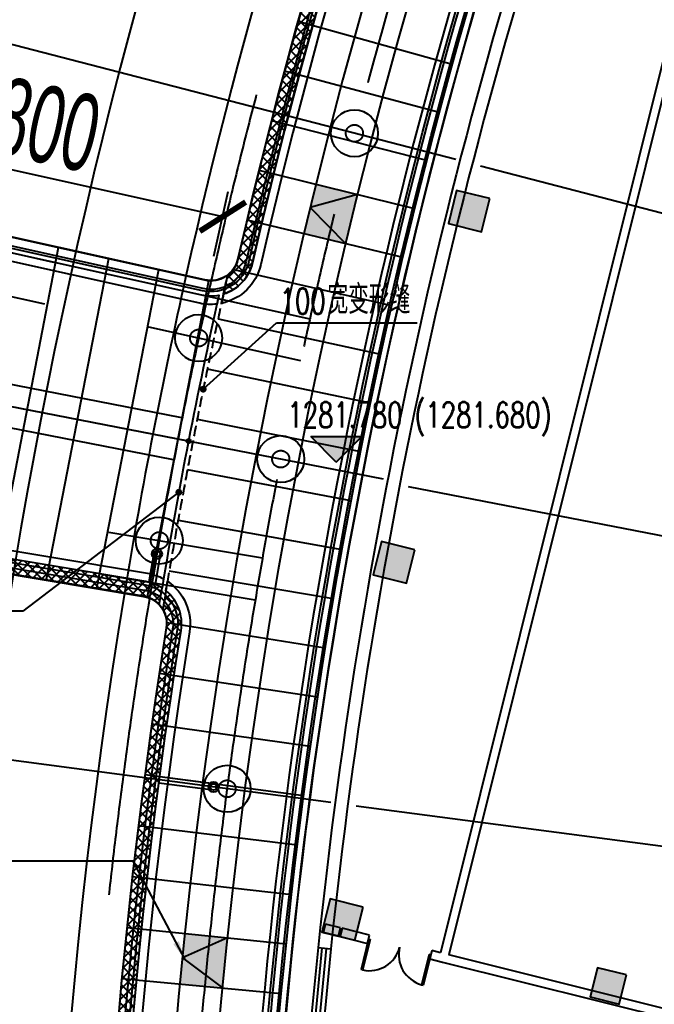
# Model space of a CAD drawing. Extents: x 1962160 to 37842216, y -162679 to 2997677.
# Drawn here: x 37481946 to 37496803, y 2768537 to 2791574 of the extents above; entities that cross this region are included whole.
import ezdxf

# ---------------------------------------------------------------- set-up
doc = ezdxf.new("R2010")
doc.units = 0
doc.header["$LTSCALE"] = 1000
for name, pattern in [('__DASH', [0.35, 0.25, -0.1]), ('CENTER', [2, 1.25, -0.25, 0.25, -0.25]), ('CENTER2', [28.575000000000003, 19.05, -3.175, 3.175, -3.175]), ('DASH', [0.35, 0.25, -0.1]), ('HIDDEN', [0.375, 0.25, -0.125])]:
    doc.linetypes.add(name, pattern=pattern)
doc.layers.get('0').update_dxf_attribs({"color": 8})
doc.layers.get('Defpoints').update_dxf_attribs({"color": 8})
for name, color, linetype in [('#幕墙线-平面', 8, 'Continuous'), ('#标注', 8, 'Continuous'), ('#虚线', 8, 'HIDDEN'), ('#轴线', 8, 'CENTER2'), ('1-WIN-1', 8, 'Continuous'), ('A-AL-E', 8, 'Continuous'), ('A-COLS-PLAN-C', 8, 'DASH'), ('A-COLS-PLAN-S', 8, 'DASH'), ('A-DETL-ALUM', 8, 'Continuous'), ('A-DIMS-ELEV', 8, 'Continuous'), ('A-DIMS-LEAD', 8, 'Continuous'), ('A-FLOR', 8, 'Continuous'), ('A-FLOR-OTLN', 8, 'Continuous'), ('A-FLOR-UNDR', 8, '__DASH'), ('A-GRID', 8, 'CENTER'), ('A-HATH', 8, 'Continuous'), ('A-NOTE', 8, 'Continuous'), ('A-ROOF-DRAN', 8, 'Continuous'), ('A-STRS-HRAL', 8, 'Continuous'), ('COLUMN', 8, 'Continuous'), ('DIM', 8, 'Continuous'), ('G-ACCS', 8, 'Continuous'), ('PUB_HATCH', 8, 'Continuous'), ('周边建筑', 8, 'Continuous'), ('建-填充', 8, 'Continuous'), ('水-雨水-压力流-标识', 8, 'Continuous')]:
    doc.layers.add(name, color=color, linetype=linetype)
doc.layers.add('A-X-CHEK', color=8, linetype='Continuous', plot=False)
doc.styles.add('_TCH_DIM', font='SIMPLEX', dxfattribs={"bigfont": 'GBCBIG'})
doc.styles.add('JHZX', font='jrs.shx', dxfattribs={"width": 0.6, "bigfont": 'jhz.shx'})
doc.dimstyles.new('JZBZ-300', dxfattribs={"dimscale": 300, "dimtxt": 3, "dimasz": 1.5, "dimexe": 1, "dimexo": 1, "dimgap": 0.5, "dimtad": 1, "dimdec": 0, "dimdsep": 46, "dimtxsty": 'JHZX', "dimblk1": 'ARCHTICK', "dimblk2": 'ARCHTICK', "dimsah": 1, "dimcen": 0, "dimclrd": 1, "dimclre": 1, "dimclrt": 2, "dimadec": 3, "dimazin": 2, "dimtfac": 1, "dimtdec": 0, "dimtix": 1, "dimtmove": 0, "dimatfit": 3, "dimfxl": 1, "dimtolj": 1, "dimlwd": -1, "dimlwe": -1, "dimarcsym": 1})
doc.dimstyles.new('JZBZ-600', dxfattribs={"dimscale": 600, "dimtxt": 3, "dimasz": 1.5, "dimexe": 1, "dimexo": 1, "dimgap": 0.5, "dimtad": 1, "dimdec": 0, "dimdsep": 46, "dimtxsty": 'JHZX', "dimblk1": 'ARCHTICK', "dimblk2": 'ARCHTICK', "dimsah": 1, "dimcen": 0, "dimclrd": 1, "dimclre": 1, "dimclrt": 2, "dimadec": 1, "dimazin": 2, "dimtfac": 1, "dimtdec": 0, "dimtix": 1, "dimtmove": 0, "dimatfit": 3, "dimfxl": 1, "dimtolj": 1, "dimlwd": -1, "dimlwe": -1, "dimarcsym": 1})
pattern_1 = [(45, (0, 0), (-112.2532015133644, 112.2532015133644), []), (135, (0, 0), (-112.2532015133644, -112.2532015133644), [])]

# ---------------------------------------------------------------- blocks, each defined once
blk = doc.blocks.new('_ARCHTICK')
at = {"const_width": 0.15}
blk.add_lwpolyline([(-0.5, -0.5), (0.5, 0.5)], dxfattribs=at)
blk = doc.blocks.new('排水沟区域')
at = {"layer": 'A-HATH'}
h = blk.add_hatch(dxfattribs=at)
h.set_pattern_fill('ANSI37', color=256, scale=100)
h.set_pattern_definition(pattern_1)
edge = h.paths.add_edge_path()
edge.add_arc((35647972.51225562, 2918657.177440435), 129550.0000000067, 122.5223895562193, 167.0611029026331)
edge.add_arc((35520737.25391851, 2947888.864629035), 999.9999999990519, 287.2513251903942, 347.0611009080209, ccw=False)
edge.add_arc((35647972.52815255, 2918657.174638035), 130050.0161404448, 167.2437338873835, 167.4419150525261, ccw=False)
edge.add_arc((35520737.25400268, 2947888.864669039), 649.9999269235949, 307.4371886865979, 347.0610947359583)
edge.add_arc((35647972.51225559, 2918657.177440456), 129899.9999999715, 122.5223517799921, 167.0611029026393, ccw=False)
edge.add_line((35578134.55910211, 3028186.489952341), (35578322.65708765, 3027891.330408047))
h = blk.add_hatch(dxfattribs=at)
h.set_pattern_fill('ANSI37', color=256, scale=100)
h.set_pattern_definition(pattern_1)
edge = h.paths.add_edge_path()
edge.add_line((35502684.22277242, 2942615.452593192), (35519158.94963896, 2939858.337970925))
edge.add_arc((35519051.66149758, 2939217.253534458), 649.999999969457, 42.99660595479031, 80.49935673035043, ccw=False)
edge.add_line((35519527.06766259, 2939660.524307495), (35519593.89809362, 2940057.47938139))
edge.add_arc((35519051.66149759, 2939217.253534479), 999.9999999476332, 57.16397618984433, 80.49935673103208)
edge.add_line((35519216.72017661, 2940203.537282886), (35502741.99332435, 2942960.651902764))
edge.add_line((35502741.99332435, 2942960.651902764), (35502684.22277242, 2942615.452593192))
h = blk.add_hatch(dxfattribs=at)
h.set_pattern_fill('ANSI37', color=256, scale=100)
h.set_pattern_definition(pattern_1)
edge = h.paths.add_edge_path()
edge.add_arc((35647972.5123964, 2918657.177403348), 130050.0001581773, 170.5580595646638, 170.7562407378853)
edge.add_arc((35519051.66144992, 2939217.253498712), 649.999999933128, -9.061124784097785, 30.56278275432919, ccw=False)
edge.add_arc((35647972.51225577, 2918657.177440869), 129900.0000000917, 170.9388714180012, 194.3584088103483)
edge.add_arc((35513750.33892875, 2884298.616817673), 8650.000002523695, 12.63826680794972, 14.358408810034689, ccw=False)
edge.add_line((35522190.75678708, 2886191.193479404), (35522532.27658471, 2886267.771725808))
edge.add_arc((35513750.33890613, 2884298.616812271), 9000.000025779049, 12.63826680998429, 14.35840880764261)
edge.add_arc((35647972.51225577, 2918657.177440866), 129550.0000000962, 170.9388714180003, 194.3584088103472, ccw=False)
edge.add_arc((35519051.66145676, 2939217.253541403), 999.9999999046142, 350.9388714094279, 410.7486490328502)
blk.add_lwpolyline([(35578322.65708765, 3027891.330408047), (35578322.65708654, 3027891.330409774, 0.1968208227596155), (35521711.86331972, 2947664.952782355, -0.2670597879826505), (35521033.817582, 2946933.851543527, -0.0008647286773297092), (35521132.38332828, 2947372.751579637, 0.1746354279483771), (35521370.75002657, 2947743.321916818, -0.1968209939747781), (35578134.55910211, 3028186.489952341), (35578322.65708765, 3027891.330408047)], format="xyb", dxfattribs=at)
for points in [[(35502684.22277242, 2942615.452593192), (35519158.94963896, 2939858.337970925, -0.1651129979065818), (35519527.06766259, 2939660.524307495), (35519593.89809362, 2940057.47938139, 0.1021731355296982), (35519216.72017661, 2940203.537282886), (35502741.99332435, 2942960.651902764)], [(35519684.38504436, 2939991.631266749, 0.0008647287125802096), (35519611.35857493, 2939547.766929859, -0.174635434641465), (35519693.55002822, 2939114.886253142, 0.1025441863688925), (35522130.14260682, 2886443.701981627, -0.007505676324328644), (35522190.75678708, 2886191.193479404), (35522532.27658471, 2886267.771725808, 0.007505676305012228), (35522469.20980757, 2886530.497335057, -0.102544186368898), (35520039.182336, 2939059.765405688, 0.2670597968906989)]]:
    blk.add_lwpolyline(points, format="xyb", close=True, dxfattribs=at)
blk = doc.blocks.new('A$C58e34137')
at = {"layer": 'A-X-CHEK'}
blk.add_blockref('排水沟区域', (-35647972.51433039, -2918657.17947907), dxfattribs=at)
blk = doc.blocks.new('雨水立管')
for radius in [80, 50]:
    blk.add_circle((-3.725290298461914e-09, 2.328306436538696e-10), radius)
blk = doc.blocks.new('雨水')
at = {"layer": 'A-ROOF-DRAN'}
for points in [[(35519399.23098262, 2940862.478461206), (35519286.56701545, 2940189.271742936)], [(35519547.17354386, 2940837.719653235), (35519430.83861434, 2940142.577647437)], [(35520809.48044582, 2935474.155106994), (35519540.21528884, 2935637.978240203)], [(35520790.27932855, 2935325.389126017), (35519520.64003034, 2935489.260549365)]]:
    blk.add_lwpolyline(points, dxfattribs=at)
at = {"xscale": 1.5, "yscale": 1.5, "zscale": 1.5}
for p in [(35519473.20226324, 2940850.09905722), (35520799.87988719, 2935399.772116505)]:
    blk.add_blockref('雨水立管', p, dxfattribs=at)
blk = doc.blocks.new('1100')
at = {"layer": 'A-DETL-ALUM', "ltscale": 0.3}
blk.add_circle((35572079.41488183, 2737404.62498665), 550, dxfattribs=at)
blk = doc.blocks.new('_YZHK')
blk.add_circle((0, 0), 0.5)
blk = doc.blocks.new('ASDFASD')
at = {"layer": 'A-COLS-PLAN-C', "ltscale": 0.3, "xscale": 400, "yscale": 400, "zscale": 400}
for p in [(35524098.02166922, 2950693.298959203), (35520450.82259423, 2945903.804129062), (35522373.31413347, 2943071.188398868), (35519529.70400453, 2941165.065137405), (35521117.14224283, 2935358.003734995)]:
    blk.add_blockref('_YZHK', p, dxfattribs=at)
blk = doc.blocks.new('$WINLIB2D$00000001')
for points in [[(-0.4999999999999964, 0.5000000000000142), (-0.4999999999999964, -0.4999999999999858)], [(-0.4999999999999964, 0.5000000000000142), (0.5000000000000036, 0.5000000000000142)], [(0.5000000000000036, -0.4999999999999858), (0.5000000000000036, 0.5000000000000142)], [(0.5000000000000036, 0.1666666666666714), (-0.4999999999999964, 0.1666666666666714)], [(0.5000000000000036, -0.1666666666666572), (-0.4999999999999964, -0.1666666666666572)], [(-0.4999999999999964, -0.4999999999999858), (0.5000000000000036, -0.4999999999999858)]]:
    blk.add_lwpolyline(points)
blk = doc.blocks.new('$DorLib2D$00000002')
at = {"layer": '1-WIN-1'}
for p, q in [((-0.5000000000002274, 1.70530256582424e-13), (-0.5, 0.4875000000000114)), ((-0.4750000000001364, 0.4875000000002387), (-0.5, 0.4875000000000114)), ((-0.4750000000001364, 1.70530256582424e-13), (-0.4750000000001364, 0.4875000000002387)), ((0.4749999999999091, 5.684341886080801e-14), (0.4749999999999091, 0.4875000000001251)), ((0.4749999999999091, 0.4875000000001251), (0.4999999999997726, 0.4875000000001251)), ((0.5, -5.684341886080801e-14), (0.4999999999997726, 0.4875000000001251)), ((-0.5000000000002274, 1.70530256582424e-13), (-0.4750000000001364, 1.70530256582424e-13)), ((0.5, -5.684341886080801e-14), (0.4749999999999091, 5.684341886080801e-14))]:
    blk.add_line(p, q, dxfattribs=at)
for centre, start, end in [((-0.4875000000001819, 5.684341886080801e-14), 0, 88.53071642340379), ((0.4874999999999545, 5.684341886080801e-14), 91.46928357659621, 180)]:
    blk.add_arc(centre, 0.4875, start, end, dxfattribs=at)
blk = doc.blocks.new('_FZH')
blk.add_lwpolyline([(-0.5, -0.5), (0.5, -0.5), (0.5, 0.5), (-0.5, 0.5)], close=True)
at = {"layer": 'PUB_HATCH'}
blk.add_solid([(-0.5, -0.5), (0.5, -0.5), (-0.5, 0.5), (0.5, 0.5)], dxfattribs=at)
blk = doc.blocks.new('567')
at = {"layer": '周边建筑'}
for p, q in [((12985.57901015133, 124725.8382987827), (12956.65461957455, 124427.2281401013)), ((13252.37157806009, 124249.686639071), (13340.11599964648, 124601.6102921367)), ((13340.11599964648, 124601.6102921367), (13534.17514490336, 124553.2259130185)), ((13446.43072331697, 124201.3022599523), (13534.17514490336, 124553.2259130185)), ((13242.43034018576, 124209.8145117536), (13082.27317552269, 123567.4592093229)), ((13436.48948545009, 124161.430132627), (13242.43034018576, 124209.8145117536)), ((13252.37157806009, 124249.686639071), (13446.43072331697, 124201.3022599523)), ((13276.33232078701, 123519.0748302042), (13436.48948545009, 124161.430132627)), ((13082.27317552269, 123567.4592093229), (13276.33232078701, 123519.0748302042)), ((12719.39033213258, 122112.0156199113), (12643.94311700016, 121809.4133679415)), ((12913.44947739691, 122063.6312407921), (12719.39033213258, 122112.0156199113)), ((12862.19445179403, 121858.0585614522), (12913.44947739691, 122063.6312407921)), ((12643.94311700016, 121809.4133679415), (10539.22262553126, 113367.8405504227)), ((10733.28177078813, 113319.4561713045), (12813.8100726828, 121663.9994161949)), ((45803.86476606131, 113438.6549658035), (12813.8100726828, 121663.9994161949)), ((45852.24914517999, 113632.7141110599), (12862.19445179403, 121858.0585614522))]:
    blk.add_line(p, q, dxfattribs=at)
blk.add_lwpolyline([(-47073.25338561833, 116876.4681862746, -0.0744215799525629), (-10790.70054857433, 125537.0892229746), (-8338.038720555604, 115699.9999267608), (8338.038676522672, 115699.9999267608), (10790.70050453395, 125537.0892229751, -0.07442158046754624), (47073.25353706628, 116876.4681253135, -0.07421954768420427)], format="xyb", dxfattribs=at)
for centre, radius, start, end in [((-2.201646566390991e-05, -4.607392475008965e-05), 126000, 68.06235922378528, 111.9376407861825), ((-7.75754451751709e-05, 1.432048156857491e-05), 125400.0000000253, 70.27070677301897, 84.05618004111938), ((-7.75754451751709e-05, 1.432048156857491e-05), 125100.0000000252, 70.2706950240314, 84.05519375427872)]:
    blk.add_arc(centre, radius, start, end, dxfattribs=at)
at = {"layer": 'COLUMN'}
for p, xscale, yscale, zscale, rotation in [((13640.48992242664, 124152.9179450185), 799.9999999999872, 799.9999999999872, 799.9999999999872, 76.0000000000087), ((21997.1483246088, 122947.6943870131), 799.9999999999872, 799.9999999999872, 799.9999999999872, 76.0000000000087), ((30216.04458199441, 121189.9362298069), 799.9999999999872, 799.9999999999872, 799.9999999999872, 76.0000000000087), ((12088.56606877595, 117928.4913424985), 700.0000000000595, 700.0000000000595, 700.0000000000595, 75.99999999999785)]:
    blk.add_blockref('_FZH', p, dxfattribs=dict(at, xscale=xscale, yscale=yscale, zscale=zscale, rotation=rotation))
at = {"layer": '周边建筑'}
for name, p, xscale, yscale, zscale, rotation in [('$WINLIB2D$00000001', (12075.30946690589, 124663.3041555583), -1800, 300.0000000000001, 1800, 354.4673970493914), ('$DorLib2D$00000002', (12997.86132645607, 122815.5452250619), 1500.000000000001, 1500.000000000001, 1500.000000000001, 76.00000000002495)]:
    blk.add_blockref(name, p, dxfattribs=dict(at, xscale=xscale, yscale=yscale, zscale=zscale, rotation=rotation))
blk = doc.blocks.new('DIAN')
at = {"layer": 'A-FLOR-OTLN'}
h = blk.add_hatch(color=256, dxfattribs=at)
h.dxf.hatch_style = 1
edge = h.paths.add_edge_path()
edge.add_arc((35536772.41172721, 2753987.120531246), 50, 0, 360)
blk.add_circle((35536772.41172721, 2753987.120531246), 50, dxfattribs=at)
blk = doc.blocks.new('总体道路0521')
at = {"layer": 'G-ACCS'}
for radius, start, end in [(130.9999999943868, 135.9231106994128, 167.3468644080275), (137.9999999943868, 152.3554595779955, 167.3546316700158), (130.9999999943868, 167.346890440521, 170.6530970265744), (130.9999999943868, 170.6530970265744, 196.1537308380493)]:
    blk.add_arc((35647972.51118848, 2918657.176535503), radius, start, end, dxfattribs=at)
blk = doc.blocks.new('A$C06ac024f')
at = {"layer": 'A-DIMS-ELEV'}
blk.add_hatch(color=256, dxfattribs=at).paths.add_polyline_path([(-124298.2805390433, 24340.96368965507), (-124898.2805390433, 24940.96368965507), (-123698.2805390433, 24940.96368965507)])
at = {"layer": 'A-AL-E'}
for points in [[(-72639.7004654631, 128086.0591565319), (-64414.53775649518, 113547.75104103, -0.4119685532972354), (-64730.13042073697, 112392.6247468609, 0.2085567706727499), (-126406.8450315073, 29041.36778747104, -0.4119750127394232), (-127419.2460521609, 28401.84329541307), (-143727.0039129183, 32017.3789689634)], [(-72813.60454651713, 127987.2791624763), (-64588.61000544578, 113449.268290536, -0.4119685532989783), (-64829.94557221979, 112565.9364185231, 0.2085567706727409), (-126601.7669133023, 29086.15015002107, -0.411975012739965), (-127375.9559291005, 28597.10200903751), (-143683.3841923401, 32212.56460867822)], [(-117072.4059666544, -47122.1001576772, -0.1937009877899089), (-117072.4070128277, 47122.10890579596, -0.1937009877899089)], [(-117023.4231811241, -47109.88737772033, -0.1937296105040154), (-117023.4242275507, 47109.89612563606, -0.1937296105040154)], [(-145263.1217250973, 24106.15416419134), (-128788.8085072264, 21349.10876776231, -0.4119685533025638), (-128130.8387795985, 20434.09126598388, 0.102544186368877), (-125697.0598185957, -32176.27177663473, -0.3957181001131074), (-131502.8284583241, -42727.85229196632), (-160977.691417493, -52304.81581118517, 0.4665771712174966), (-178183.1286895499, -94944.10588531752, 0.04969496342036155), (-155946.4140972048, -128235.4316719551, -0.410623370384824), (-156176.4888061658, -130754.8635806888), (-161774.198325269, -135474.2225056388)], [(-145287.8805330694, 23958.21160294581), (-128813.5673151985, 21201.16620651679, -0.4119685533058242), (-128278.9669114948, 20457.71448632097, 0.1025441863688749), (-125842.3743332029, -32213.46978524746, -0.3957181001131183), (-131549.1810074821, -42585.19381452212), (-161024.043966651, -52162.15733374096, 0.4665771712174694), (-178315.5084250644, -95014.64385824368, 0.04969496342035992), (-156062.2732423842, -128330.703170726, -0.4106233703844309), (-156273.1750589237, -130640.1824203911), (-161870.8845780194, -135359.541345335)]]:
    blk.add_lwpolyline(points, format="xyb", dxfattribs=at)
at = {"layer": 'A-DIMS-ELEV'}
for p, q in [((-124298.2805390433, 24340.96368965507), (-124898.2805390433, 24940.96368965507)), ((-124898.2805390433, 24940.96368965507), (-123698.2805390433, 24940.96368965507)), ((-124298.2805390433, 24340.96368965507), (-123698.2805390433, 24940.96368965507))]:
    blk.add_line(p, q, dxfattribs=at)
at = {"layer": 'A-DIMS-LEAD'}
for p, q in [((-127414.3611225635, 26049.65590090165), (-125696.4085747674, 27601.32531474996)), ((-125696.4085747674, 27601.32531474996), (-122405.8322522715, 27601.32531474996)), ((-127985.6698274836, 23636.67255794862), (-131641.6168919877, 20853.29478393868)), ((-131641.6168919877, 20853.29478393868), (-136857.756635122, 20853.29478393868))]:
    blk.add_line(p, q, dxfattribs=at)
at = {"layer": 'A-DIMS-LEAD', "const_width": 80}
for points in [[(-127444.0454832092, 26022.84473283729, 1), (-127384.6767619178, 26076.46706896601, 1)], [(-127953.843724154, 23660.90268685389, 1), (-128017.4959308133, 23612.44242904335, 1)]]:
    blk.add_lwpolyline(points, format="xyb", close=True, dxfattribs=at)
at = {"layer": 'A-FLOR-OTLN'}
blk.add_lwpolyline([(-127047.1864755154, 28249.53845654242, 0.01340515532392842), (-128378.5520562977, 21400.26450845599, 0.01340515532392842)], format="xyb", dxfattribs=at)
blk.add_lwpolyline([(-127758.7306196913, 24834.06395875104), (-144544.6039639265, 28096.64816145319)], dxfattribs=at)
at = {"layer": 'A-FLOR-UNDR'}
blk.add_lwpolyline([(-126938.6993644685, 28276.67974316748, 0.01359758471896737), (-128288.1318959222, 21334.45950005716, 0.01359758471896737)], format="xyb", dxfattribs=at)
at = {"layer": 'A-STRS-HRAL'}
blk.add_lwpolyline([(-69542.37529077381, 109065.4960472053, 0.1968207245064195), (-126065.7317383513, 28962.99865300767, -0.2921176924780121), (-126987.3050312847, 28057.59028317221, -0.0004314040773986398), (-126938.6993644685, 28276.67974316748, 0.2670597969719661), (-126260.6536201537, 29007.78101555863, -0.1968208227596178), (-69649.85985332727, 109234.1586429761)], format="xyb", close=True, dxfattribs=at)
for points in [[(-117339.7957758978, 47394.89913879195, 0.1604949966766384), (-122531.5980114341, -31637.17398430128), (-122337.9684682191, -31587.0979795754, -0.1601419950264416), (-117219.3529552594, 47158.74707884062, -0.1601419950264416)], [(-127093.5779426322, 28040.0866281474, -0.08433015768580267), (-127495.0037675202, 28060.14054657705), (-143802.700268291, 31675.66261622217, -0.0003395586935562126), (-143759.5446607173, 31870.95115279919), (-127451.7136444599, 28255.3992601987, 0.1021987970379005), (-127047.186475344, 28249.53845657827, 0.0004120783241672416), (-127093.5779426322, 28040.08662814973)], [(-128722.7850274518, 21743.62226578081, -0.08432459725812926), (-128343.1033460573, 21611.84339237679, 0.0004120783174964952), (-128378.5520568565, 21400.26450854912, 0.1021932159925667), (-128755.7967632562, 21546.36551608937), (-145230.5236155168, 24303.48013596702, -0.0003395586890924225), (-145197.3798425049, 24500.71478867903), (-128722.7850274518, 21743.62226578034)], [(-127735.8304280043, 20371.09601177368, 0.1025441863689455), (-125309.5544461981, -32077.07708693761, -0.007329012029309429), (-125246.5107880757, -32339.29816833418), (-125440.2403552607, -32389.40004101675, 0.007505676333453393), (-125503.3071324677, -32126.67443181714, -0.1025441863689884), (-127933.3346037194, 20402.59363886621, 0.2670597969082268), (-128288.1318955645, 21334.45949999755, -0.0004314041168583665), (-128251.1258262322, 21555.80371694081, -0.2921176947529655), (-127735.8304278478, 20371.09601174714)]]:
    blk.add_lwpolyline(points, format="xyb", dxfattribs=at)
at = {"xscale": 1000, "yscale": 1000, "zscale": 1000}
blk.add_blockref('总体道路0521', (-35647972511.19448, -2918657176.530752), dxfattribs=at)
at = {"layer": 'A-COLS-PLAN-S'}
blk.add_blockref('ASDFASD', (-35647972.51693987, -2918657.171766797), dxfattribs=at)
at = {"layer": 'A-FLOR-OTLN'}
blk.add_blockref('DIAN', (-35664531.1423469, -2729153.056572495), dxfattribs=at)
at = {"layer": 'A-ROOF-DRAN'}
blk.add_blockref('雨水', (-35647972.51693987, -2918657.171766797), dxfattribs=at)
at = {"layer": '周边建筑', "rotation": 90}
blk.add_blockref('567', (-0.003778956830501556, 0.004350954666733742), dxfattribs=at)
at = {"layer": '水-雨水-压力流-标识'}
for p in [(-35695953.91015205, -2705368.497794074), (-35699601.10922704, -2710157.992624215), (-35697678.61768791, -2712990.608354442), (-35700522.22781674, -2714896.731615873), (-35698934.78957845, -2720703.793018282)]:
    blk.add_blockref('1100', p, dxfattribs=at)
at = {"layer": 'A-DIMS-ELEV', "style": '_TCH_DIM', "width": 0.7058823529411765}
for s, p in [('(1281.680)', (-122466.2805390433, 25150.96368965507)), ('1281.780', (-125446.2805390433, 25150.96368965507))]:
    blk.add_text(s, height=595, dxfattribs=at).set_placement(p)
at = {"layer": 'A-NOTE', "style": '_TCH_DIM', "width": 0.7058823529411765}
blk.add_text('100', height=595, dxfattribs=at).set_placement((-125627.3216139749, 27811.32531474996))
at = {"layer": 'A-NOTE', "style": '_TCH_DIM'}
blk.add_text('宽变形缝', height=675.177304964539, dxfattribs=at).set_placement((-124507.3216139749, 27811.32531474996))
blk = doc.blocks.new('A$C41f195f4')
at = {"layer": '建-填充', "ltscale": 10}
h = blk.add_hatch(color=256, dxfattribs=at)
h.dxf.hatch_style = 1
edge = h.paths.add_edge_path()
edge.add_arc((1.490116119384766e-08, 3.771856427192688e-07), 128529.4436848907, 79.84411521827303, 80.37342745762112)
edge.add_line((21493.46634147316, 126719.567544526), (21326.2116523385, 125733.6538212118))
edge.add_arc((7.450580596923828e-09, 4.637986421585083e-07), 127529.4436848045, 79.84412812155819, 80.37344052536758, ccw=False)
edge.add_line((22486.84329265356, 125531.2745311069), (22663.19846370071, 126515.6011306057))
edge = h.paths.add_edge_path()
edge.add_arc((0, -2.020969986915588e-07), 128529.4436854664, 87.25447299287791, 87.78378308403215)
edge.add_line((4970.315524987876, 128433.3050950011), (4931.610976167023, 127434.0543961944))
edge.add_arc((1.490116119384766e-08, -1.243315637111664e-07), 127529.443685386, 87.25448809217698, 87.78379833094698, ccw=False)
edge.add_line((6108.645890295506, 127383.0579475132), (6156.579609684646, 128381.9084667042))
edge = h.paths.add_edge_path()
edge.add_arc((0, -9.592622518539429e-08), 128529.4436853569, 72.43372995808843, 72.96304399530439)
edge.add_line((37657.64431205392, 122889.054512233), (37364.63313996792, 121932.9454945959))
edge.add_arc((7.450580596923828e-09, -1.816079020500183e-07), 127529.4436854338, 72.43374044987621, 72.9630546656511, ccw=False)
edge.add_line((38489.4728570953, 121582.5624251091), (38791.30381696671, 122535.9238844821))
edge = h.paths.add_edge_path()
edge.add_line((-119660.8813765794, 44102.52231847867), (-120599.1660157144, 44448.3863639175))
edge.add_arc((7.450580596923828e-09, -3.539025783538818e-08), 128529.4436852773, 159.767981602694, 160.2972614758336)
edge.add_line((-121004.6143798009, 43332.44965193747), (-120063.1747727394, 42995.26799732866))
edge.add_arc((2.235174179077148e-08, 9.73232090473175e-08), 127529.4436852466, 159.7680014476781, 160.2972812314846, ccw=False)
edge = h.paths.add_edge_path()
edge.add_line((-123805.2695020214, 30594.34997192351), (-124776.056992583, 30834.290901965))
edge.add_arc((-7.450580596923828e-09, -3.026798367500305e-08), 128529.4436852635, 166.1193261171725, 166.6486034796457)
edge.add_line((-125055.5650201589, 29680.35632421216), (-124082.6024391428, 29449.39351839805))
edge.add_arc((3.725290298461914e-08, 3.660097718238831e-07), 127529.4436852114, 166.1193447807915, 166.6486220342447, ccw=False)
edge = h.paths.add_edge_path()
edge.add_line((-112422.3937703893, 60207.67713180184), (-113303.9122435302, 60679.82666713139))
edge.add_arc((-1.490116119384766e-08, 3.525055944919586e-07), 128529.4436850815, 151.8287570887979, 152.3580402931655)
edge.add_line((-113859.6140027344, 59630.58102341695), (-112973.7715465054, 59166.59487607237))
edge.add_arc((3.725290298461914e-08, 2.151355147361755e-07), 127529.4436851907, 151.8287780665303, 152.3580612076862, ccw=False)
edge = h.paths.add_edge_path()
edge.add_line((-104399.6718128845, 73242.52543457272), (-105218.2758476883, 73816.88371695764))
edge.add_arc((2.980232238769531e-08, 2.933666110038757e-07), 128529.4436851185, 144.9480544328233, 145.4773406516373)
edge.add_line((-105895.6813540161, 72841.76387630356), (-105071.8064734042, 72274.99215556448))
edge.add_arc((7.450580596923828e-09, 3.147870302200317e-07), 127529.4436850858, 144.94807606769, 145.4773622469303, ccw=False)
edge = h.paths.add_edge_path()
edge.add_arc((7.450580596923828e-09, 2.407468855381012e-07), 128529.4436850863, 130.6572365929047, 131.186529253771)
edge.add_line((-84638.25074627995, 96727.37153801369), (-83979.77507074922, 95974.76952688582))
edge.add_arc((-7.450580596923828e-09, -4.046596586704254e-07), 127529.4436855619, 130.6572585908967, 131.1865512627031, ccw=False)
edge.add_line((-83089.59903308004, 96746.46008611284), (-83741.09426756948, 97505.11281421874))
edge = h.paths.add_edge_path()
edge.add_line((-94873.06506673247, 85222.41801026324), (-95616.9627911523, 85890.71149221249))
edge.add_arc((2.235174179077148e-08, 4.516914486885071e-08), 128529.443685249, 138.0673120326053, 138.5966013385668)
edge.add_line((-96406.31641227752, 85003.76491578948), (-95656.27690509707, 84342.37188583054))
edge.add_arc((7.450580596923828e-09, 7.59027898311615e-08), 127529.4436852171, 138.0673340129187, 138.5966233035139, ccw=False)
h = blk.add_hatch(color=256, dxfattribs=at)
h.dxf.hatch_style = 1
edge = h.paths.add_edge_path()
edge.add_line((-122341.9259322956, -37079.21889817156), (-123294.6110211983, -37319.74368041055))
edge.add_arc((-134734.9523436055, -37993.91661000391), 11460.18842393844, -2.810628073517421, 3.3725080407185146, ccw=False)
edge.add_line((-123288.5498527586, -38555.86743499432), (-122322.6319665387, -38312.00176316779))
edge.add_arc((-135237.5882942155, -37897.58798922645), 12921.60345010752, 358.1621295968811, 363.6311668434479)
edge = h.paths.add_edge_path()
edge.add_line((-125814.3187613711, -20845.05220151134), (-126800.8744942993, -21008.47737279441))
edge.add_arc((7.450580596923828e-09, 1.527369022369385e-07), 128529.4436852917, 189.4073571853151, 189.936627012821)
edge.add_line((-126601.4014096707, -22178.88759945659), (-125616.3974518478, -22006.35585214011))
edge.add_arc((7.450580596923828e-09, 4.190951585769653e-09), 127529.4436852669, 189.4073696962074, 189.9366393556094, ccw=False)
edge = h.paths.add_edge_path()
edge.add_line((-127487.569596149, -3267.813510578126), (-128487.2421040162, -3293.404097115155))
edge.add_arc((-7.450580596923828e-09, -2.50060111284256e-07), 128529.4436852483, 181.4682924377232, 181.9975644929047)
edge.add_line((-128451.3375775814, -4480.152740007266), (-127451.944123894, -4445.328526781872))
edge.add_arc((-3.725290298461914e-08, 6.975606083869934e-07), 127529.4436852444, 181.4683073347371, 181.9975792392827, ccw=False)
edge = h.paths.add_edge_path()
edge.add_line((-126844.3646033481, 13200.99144173507), (-127838.9887581244, 13304.54235752719))
edge.add_arc((-1.490116119384766e-08, 7.497146725654602e-08), 128529.44368524, 174.0584659225176, 174.5877403900909)
edge.add_line((-127956.4344140962, 12123.06834403006), (-126960.8961219788, 12028.70992985601))
edge.add_arc((-7.450580596923828e-09, -2.691522240638733e-07), 127529.4436852803, 174.0584827887301, 174.5877571245838, ccw=False)
h.paths.add_polyline_path([(-142044.7860084623, 28119.10597416712), (-143222.2051057518, 28348.56477051741), (-143413.0155731961, 27366.93775451882), (-142235.5964759067, 27137.478958169)])
at = {"layer": 'DIM', "ltscale": 10}
for points in [[(-123805.2695020214, 30594.34997192398), (-124909.249347955, 30290.21824572375), (-124082.6024391502, 29449.39351839619)], [(-126844.3646033555, 13200.99144173507), (-127896.980245024, 12735.00444628252), (-126960.8961219788, 12028.70992985647)]]:
    blk.add_lwpolyline(points, dxfattribs=at)
blk = doc.blocks.new('A$C80b62fe7')
at = {"layer": '#幕墙线-平面'}
for points in [[(-1880.422932967544, 317591.9112000582), (6689.262211918831, 302444.6457297499, -0.4119685532969175), (6351.392418436706, 301207.9811089351, 0.208556770672752), (-55296.79017324001, 217895.2829422778, -0.4119750127409731), (-56380.65479535609, 217210.615544898), (-73371.49046185613, 220977.5939977416)], [(-2106.716856606305, 317463.8836244158), (6462.96828828007, 302316.6181541076, -0.4119685532989783), (6221.632721506059, 301433.2862820947, 0.2085567706727409), (-55550.18861957639, 217953.5000135927, -0.411975012739965), (-56324.37763537467, 217464.4518726091), (-73315.2133018747, 221231.4303254499)], [(-46213.03465203941, 141660.3671850716, -0.1937296105040076), (-46213.03570061922, 236074.3412846299, -0.1937296105040076)], [(-45971.84488739818, 141757.4624858513, -0.1937296105040154), (-45971.84593382478, 235977.2459892076, -0.1937296105040154)], [(-74883.78754839301, 213197.5366707286), (-57719.07375432551, 210324.9498429135, -0.4119685533025505), (-56970.63318914175, 209284.1174346413, 0.1025441863688777), (-54538.91754749417, 156718.3566265861, -0.3957181001130247), (-60417.25829521567, 146034.881354813), (-89892.12125438452, 136457.9178355942, 0.4665771712175024), (-107034.4719231129, 93974.97182506695, 0.04969496342036184), (-84809.8724303469, 60701.78395738173, -0.4106233703847854), (-85054.00726041198, 58028.3867653315), (-90651.7167795226, 53309.02784037683)], [(-74926.70281554013, 212941.1028979034), (-57761.98902147263, 210068.5160700884, -0.4119685533058242), (-57227.38861776888, 209325.0643498925, 0.1025441863688749), (-54790.79603947699, 156653.8800783241, -0.3957181001131183), (-60497.60271375626, 146282.1560490495), (-89972.46567292511, 136705.1925298306, 0.4665771712174694), (-107263.9301313385, 93852.70600532787, 0.04969496342035992), (-85010.69494865835, 60536.6466928455, -0.4106233703844309), (-85221.59676519781, 58227.16744318046), (-90819.30628429353, 53507.8085182365)]]:
    blk.add_lwpolyline(points, format="xyb", dxfattribs=at)
for points in [[(-56863.94632458687, 214232.9097860814), (-73347.81368669122, 217445.3329349863)], [(-57055.23060582578, 213251.3751082686), (-73539.09796793014, 216463.7982571735)]]:
    blk.add_lwpolyline(points, dxfattribs=at)
for radius, start, end in [(128529.4436852644, 333.5022467601689, 195.775796910644), (127529.4436852644, 333.539850647279, 195.7883970499479)]:
    blk.add_arc((71051.57360945642, 188867.3555372115), radius, start, end, dxfattribs=at)
blk = doc.blocks.new('DASWQE')
at = {"layer": '#幕墙线-平面', "ltscale": 10}
blk.add_line((-129631.4455674663, 29093.68123787548), (-131090.538115941, 21587.3599987207), dxfattribs=at)
for points in [[(-125193.1939856932, 34650.74586595921), (-121579.0717583448, 33650.43565159244)], [(-125507.9468498379, 33492.76469428977), (-121884.7382234111, 32525.88349758135)], [(-125811.9891503304, 32331.92532601394), (-122180.0033212379, 31398.5556584131)], [(-126105.2949408889, 31168.32682453189), (-122464.8418545723, 30268.54833768914)], [(-126387.8391914666, 30002.06848870171), (-122739.2295159325, 29135.95796767436)], [(-130802.8416603431, 29354.12546144798), (-132274.059167482, 21785.42720938707)], [(-128460.0494745821, 28833.23701430298), (-129907.0170643926, 21389.2927880534)], [(-126659.5977903828, 28833.24984436622), (-123003.1428897083, 28000.88120106142)], [(-127288.6533817053, 28572.79279073048), (-128724.6013104767, 21185.53935892973)], [(-127063.6890001073, 27693.1679066089), (-123256.5594541132, 26863.41490272945)], [(-127314.0424483567, 26518.19460492721), (-123499.4575831741, 25723.65614147345)], [(-127553.5313197598, 25340.95923315082), (-123731.8165484965, 24581.7021817225)], [(-127782.1351905987, 24161.5622480493), (-123953.6165211052, 23437.65047523798)], [(-127999.8345659673, 22980.10429061204), (-124164.8385730982, 22291.59865279915)], [(-128206.6108813733, 21796.68617745303), (-124365.4646792412, 21143.6445158706)], [(-128258.078125447, 20588.23460102873), (-124555.4777185842, 19993.88602825627)], [(-128442.7943368256, 19402.54084601486), (-124734.8614758253, 18842.42130771559)], [(-128616.5495313257, 18215.1913221539), (-124903.6006427705, 17689.34861768316)], [(-128779.3288810775, 17026.28735516407), (-125061.6808196008, 16534.76635874435)], [(-128931.1184948459, 15835.93040341372), (-125209.0885161161, 15378.77306033438)], [(-129071.9054192603, 14644.22204926703), (-125345.8111528605, 14221.46737229824)], [(-129201.6776398718, 13451.26399041293), (-125471.8370622545, 13062.94805648131)], [(-129320.4240822196, 12257.15803118749), (-125587.1554895192, 11903.31397829391)]]:
    blk.add_lwpolyline(points, dxfattribs=at)
at = {"layer": 'DIM', "ltscale": 10}
blk.add_blockref('A$C80b62fe7', (-71047.03888088465, -188862.9763723449), dxfattribs=at)
blk = doc.blocks.new('*D208')
at = {"layer": '#标注', "color": 1, "transparency": 16777216}
for p, q in [((36661813.24255431, 2957252.120231204), (36673701.32500876, 2953389.026192043)), ((36659678.37682689, 2949928.576196734), (36671780.12797112, 2946798.461303847))]:
    blk.add_line(p, q, dxfattribs=at)
blk.add_arc((36780592.74096537, 2918654.106292097), 112993.4582867887, 161.9981608052578, 165.4982726601264, dxfattribs=at)
at = {"layer": 'Defpoints', "color": 0, "transparency": 16777216}
for p in [(36661242.61459649, 2957437.548745085), (36672441.94774597, 2951379.135575868), (36659097.49277197, 2950078.821711592), (36780592.74096537, 2918654.106292097)]:
    blk.add_point(p, dxfattribs=at)
at = {"layer": '#标注', "color": 1, "transparency": 16777216, "xscale": 900, "yscale": 900, "zscale": 900}
for p, rotation in [((36673130.69705094, 2953574.454705926), 71.9981608052578), ((36671199.24391619, 2946948.706818707), 255.4982726601264)]:
    blk.add_blockref('_ARCHTICK', p, dxfattribs=dict(at, rotation=rotation))
at = {"layer": '#标注', "color": 2, "transparency": 16777216, "insert": (36670962.32257107, 2950612.161273396), "char_height": 1800, "attachment_point": 5, "rotation": 73.74821673269211, "style": 'JHZX'}
blk.add_mtext('\\A1;3.5°', dxfattribs=at)
blk = doc.blocks.new('*D209')
at = {"layer": '#标注', "color": 1, "transparency": 16777216}
for p, q in [((36659678.3768269, 2949928.576196739), (36671780.12797117, 2946798.461303837)), ((36657983.41528423, 2942430.75826089), (36670254.8071733, 2940051.064771031))]:
    blk.add_line(p, q, dxfattribs=at)
blk.add_arc((36780592.74096536, 2918654.106292057), 112993.4582867374, 165.4982726601049, 169.0253024601644, dxfattribs=at)
at = {"layer": 'Defpoints', "color": 0, "transparency": 16777216}
for p in [(36659097.49277197, 2950078.821711597), (36670641.72473956, 2944698.215923834), (36657394.38847356, 2942544.983548406), (36780592.74096536, 2918654.106292057)]:
    blk.add_point(p, dxfattribs=at)
at = {"layer": '#标注', "color": 1, "transparency": 16777216, "xscale": 900, "yscale": 900, "zscale": 900}
for p, rotation in [((36671199.24391624, 2946948.706818694), 75.49827266010486), ((36669665.78036262, 2940165.290058546), 259.0253024601644)]:
    blk.add_blockref('_ARCHTICK', p, dxfattribs=dict(at, rotation=rotation))
at = {"layer": '#标注', "color": 2, "transparency": 16777216, "insert": (36669209.84583715, 2943833.39516892), "char_height": 1800, "attachment_point": 5, "rotation": 77.26178756013464, "style": 'JHZX'}
blk.add_mtext('\\A1;3.5°', dxfattribs=at)
blk = doc.blocks.new('*D210')
at = {"layer": '#标注', "color": 1, "transparency": 16777216}
for p, q in [((36657983.41528423, 2942430.758260883), (36670254.80717313, 2940051.064771059)), ((36656768.25705089, 2934959.722077572), (36669161.26842352, 2933327.769530877))]:
    blk.add_line(p, q, dxfattribs=at)
blk.add_arc((36780592.74096536, 2918654.106292071), 112993.4582869013, 169.0253024601729, 172.4982656255031, dxfattribs=at)
at = {"layer": 'Defpoints', "color": 0, "transparency": 16777216}
for p in [(36657394.38847356, 2942544.983548399), (36669253.82051849, 2937919.785863768), (36656173.392505, 2935038.055799815), (36780592.74096536, 2918654.106292071)]:
    blk.add_point(p, dxfattribs=at)
at = {"layer": '#标注', "color": 1, "transparency": 16777216, "xscale": 900, "yscale": 900, "zscale": 900}
for p, rotation in [((36669665.78036246, 2940165.290058572), 79.02530246017288), ((36668566.40387763, 2933406.103253119), 262.4982656255031)]:
    blk.add_blockref('_ARCHTICK', p, dxfattribs=dict(at, rotation=rotation))
at = {"layer": '#标注', "color": 2, "transparency": 16777216, "insert": (36667880.43970171, 2936986.674562102), "char_height": 1800, "attachment_point": 5, "rotation": 80.7617840428376, "style": 'JHZX'}
blk.add_mtext('\\A1;3.5°', dxfattribs=at)
blk = doc.blocks.new('*D211')
at = {"layer": '#标注', "color": 1, "transparency": 16777216}
for p, q in [((36656768.2570509, 2934959.722077565), (36669161.26842356, 2933327.769530872)), ((36656003.72291999, 2927369.179746552), (36668473.25292516, 2926496.928952365))]:
    blk.add_line(p, q, dxfattribs=at)
blk.add_arc((36780592.74096535, 2918654.106292136), 112993.458286847, 172.4982656255359, 175.9986451029368, dxfattribs=at)
at = {"layer": 'Defpoints', "color": 0, "transparency": 16777216}
for p in [(36656173.39250501, 2935038.055799807), (36668289.2376454, 2931121.854993676), (36655405.18547974, 2927411.047784673), (36780592.74096535, 2918654.106292136)]:
    blk.add_point(p, dxfattribs=at)
at = {"layer": '#标注', "color": 1, "transparency": 16777216, "xscale": 900, "yscale": 900, "zscale": 900}
for p, rotation in [((36668566.40387767, 2933406.103253115), 82.49826562553585), ((36667874.7154849, 2926538.796990486), 265.9986451029368)]:
    blk.add_blockref('_ARCHTICK', p, dxfattribs=dict(at, rotation=rotation))
at = {"layer": '#标注', "color": 2, "transparency": 16777216, "insert": (36666974.15345391, 2930097.99057204), "char_height": 1800, "attachment_point": 5, "rotation": 84.24845536423612, "style": 'JHZX'}
blk.add_mtext('\\A1;3.5°', dxfattribs=at)
blk = doc.blocks.new('*D106')
at = {"layer": '#标注', "color": 1, "transparency": 16777216}
for p, q in [((36689976.49658143, 3034648.116551962), (36679818.65363285, 3047650.74038841)), ((36633399.2827161, 2918657.429130305), (36616899.2827203, 2918657.801611735))]:
    blk.add_line(p, q, dxfattribs=at)
blk.add_arc((36780592.74096535, 2918654.106292089), 163093.458286761, 127.9974821202229, 179.9987065688393, dxfattribs=at)
at = {"layer": 'Defpoints', "color": 0, "transparency": 16777216}
for p in [(36690345.87268865, 3034175.293866999), (36646455.84928183, 3011426.787752829), (36633999.28271595, 2918657.415585522), (36780592.74096535, 2918654.106292089)]:
    blk.add_point(p, dxfattribs=at)
at = {"layer": '#标注', "color": 1, "transparency": 16777216, "xscale": 900, "yscale": 900, "zscale": 900}
for p, rotation in [((36680188.02974007, 3047177.917703446), 37.9974821202229), ((36617499.28272016, 2918657.788066957), 269.9987065688392)]:
    blk.add_blockref('_ARCHTICK', p, dxfattribs=dict(at, rotation=rotation))
at = {"layer": '#标注', "color": 2, "transparency": 16777216, "insert": (36632929.15432575, 2990680.529336371), "char_height": 1800, "attachment_point": 5, "rotation": 63.99809434453106, "style": 'JHZX'}
blk.add_mtext('\\A1;52°', dxfattribs=at)
blk = doc.blocks.new('DOTE-11')
at = {"layer": '#虚线', "ltscale": 20}
for points in [[(36637473.56779808, 2950387.430019651), (36655681.44284431, 2946350.62604382)], [(36637260.4566106, 2949410.396078735), (36655464.99222899, 2945374.332475711)], [(36636177.49537471, 2943839.086137295), (36654568.33295842, 2940761.302351949)], [(36636009.08245609, 2942853.363734895), (36654403.27423862, 2939775.018610313)]]:
    blk.add_lwpolyline(points, dxfattribs=at)
blk.add_arc((36780598.51695531, 2918657.177440438), 117099.9999999995, 127.0941195768543, 207.9999999896279, dxfattribs=at)
at = {"layer": '#轴线'}
for p, q in [((36659095.98808785, 2950079.867949273), (36638668.07287588, 2955362.886034824)), ((36657404.30543263, 2942603.706360195), (36636691.97186188, 2946629.776162642)), ((36656172.1868529, 2935038.214564055), (36635252.70027791, 2937792.317219899))]:
    blk.add_line(p, q, dxfattribs=at)
for radius, end in [(146599.9999999995, 183.9998103525153), (138799.9999999995, 210.1884172151102), (130399.9999999995, 210.3293811306592), (127949.9999999995, 210.3740096847854)]:
    blk.add_arc((36780598.51695531, 2918657.177440438), radius, 324.4999999903098, end, dxfattribs=at)
blk = doc.blocks.new('*D354')
at = {"layer": '#标注', "color": 1, "ltscale": 10, "transparency": 16777216}
for p, q in [((37470094.59051923, 2789690.680182668), (37470429.7526665, 2791198.133964528)), ((37470299.53055471, 2790612.435918088), (37486699.07585499, 2786966.216788073)), ((37486494.13581952, 2786044.461052653), (37486829.29796678, 2787551.914834513))]:
    blk.add_line(p, q, dxfattribs=at)
at = {"layer": 'Defpoints', "color": 0, "ltscale": 10, "transparency": 16777216}
for p in [(37469964.36840745, 2789104.98213623), (37486699.07585499, 2786966.216788073), (37486363.91370773, 2785458.763006215)]:
    blk.add_point(p, dxfattribs=at)
at = {"layer": '#标注', "color": 1, "ltscale": 10, "transparency": 16777216, "xscale": 900, "yscale": 900, "zscale": 900}
for p, rotation in [((37470299.53055471, 2790612.435918088), 167.4649475170531), ((37486699.07585499, 2786966.216788073), 347.4649475170531)]:
    blk.add_blockref('_ARCHTICK', p, dxfattribs=dict(at, rotation=rotation))
at = {"layer": '#标注', "color": 2, "ltscale": 10, "transparency": 16777216, "insert": (37478759.74742843, 2789960.722445959), "char_height": 1800, "attachment_point": 5, "rotation": 347.4649475170531, "style": 'JHZX'}
blk.add_mtext('\\A1;1200*14=16800', dxfattribs=at)
blk = doc.blocks.new('ZW-5001')
at = {"layer": '#标注'}
for base, center, p1, p2, picture, middle in [((36646455.84928183, 3011426.787752829), (36780592.74096536, 2918654.106292089), (36690345.87268865, 3034175.293866999), (36633999.28271595, 2918657.415585524), '*D106', (36632929.15432575, 2990680.529336372)), ((36672441.94774597, 2951379.135575868), (36780592.74096537, 2918654.106292098), (36661242.61459649, 2957437.548745086), (36659097.49277197, 2950078.82171159), '*D208', (36670962.32257106, 2950612.161273399)), ((36670641.72473956, 2944698.215923834), (36780592.74096535, 2918654.106292058), (36659097.49277197, 2950078.821711596), (36657394.38847356, 2942544.983548404), '*D209', (36669209.84583715, 2943833.395168923)), ((36669253.82051849, 2937919.785863768), (36780592.74096537, 2918654.10629207), (36657394.38847356, 2942544.9835484), (36656173.39250501, 2935038.055799814), '*D210', (36667880.43970171, 2936986.674562099)), ((36668289.2376454, 2931121.854993676), (36780592.74096536, 2918654.106292136), (36656173.39250501, 2935038.055799808), (36655405.18547974, 2927411.047784674), '*D211', (36666974.15345391, 2930097.990572042))]:
    dim = blk.add_angular_dim_3p(base=base, center=center, p1=p1, p2=p2, dimstyle='JZBZ-600', dxfattribs=at)
    dim.commit()
    dim.dimension.update_dxf_attribs({"geometry": picture, "text_midpoint": middle})
blk = doc.blocks.new('FDGFH')
at = {"layer": 'A-FLOR'}
blk.add_blockref('ZW-5001', (-36780598.51155947, -2918657.163268261), dxfattribs=at)
at = {"layer": 'A-GRID'}
blk.add_blockref('DOTE-11', (-36780598.51155947, -2918657.163268261), dxfattribs=at)

msp = doc.modelspace()

# ---------------------------------------------------------------- linework, layer by layer
at = {"layer": '#标注', "ltscale": 10}
msp.add_arc((37613698.93117297, 2756873.557990519), 133683.2479391286, 95.211781154909, 188.8679084312478, dxfattribs=at)

# ---------------------------------------------------------------- block references
at = {"layer": 'A-STRS-HRAL'}
msp.add_blockref('DASWQE', (37613652.56708944, 2756885.970215484), dxfattribs=at)
at = {"layer": 'DIM', "ltscale": 10}
for name, p in [('A$C06ac024f', (37613657.10216346, 2756879.841327364)), ('A$C58e34137', (37613657.09747919, 2756879.847001005)), ('A$C41f195f4', (37613657.10181801, 2756890.34938035))]:
    msp.add_blockref(name, p, dxfattribs=at)
at = {"layer": 'DIM'}
msp.add_blockref('FDGFH', (37613657.09676763, 2756879.827155179), dxfattribs=at)

# ---------------------------------------------------------------- dimensions: what is measured, and where the dimension line sits
at = {"layer": '#标注', "ltscale": 10}
dim = msp.add_aligned_dim(p1=(37469964.36840745, 2789104.982136229), p2=(37486363.91370773, 2785458.763006214), distance=1544.2637628957045, text='1200*14=16800', dimstyle='JZBZ-600', dxfattribs=at)
dim.commit()
dim.dimension.update_dxf_attribs({"geometry": '*D354', "text_midpoint": (37478759.74742843, 2789960.722445959)})

# ---------------------------------------------------------------- leaders
at = {"layer": 'DIM'}
msp.add_leader([(37485817.30074396, 2769582.210978762), (37484603.26747813, 2771889.802571482), (37481223.80358739, 2771889.802571482)], dimstyle='JZBZ-300', dxfattribs=at)

doc.saveas('drawing.dxf')
